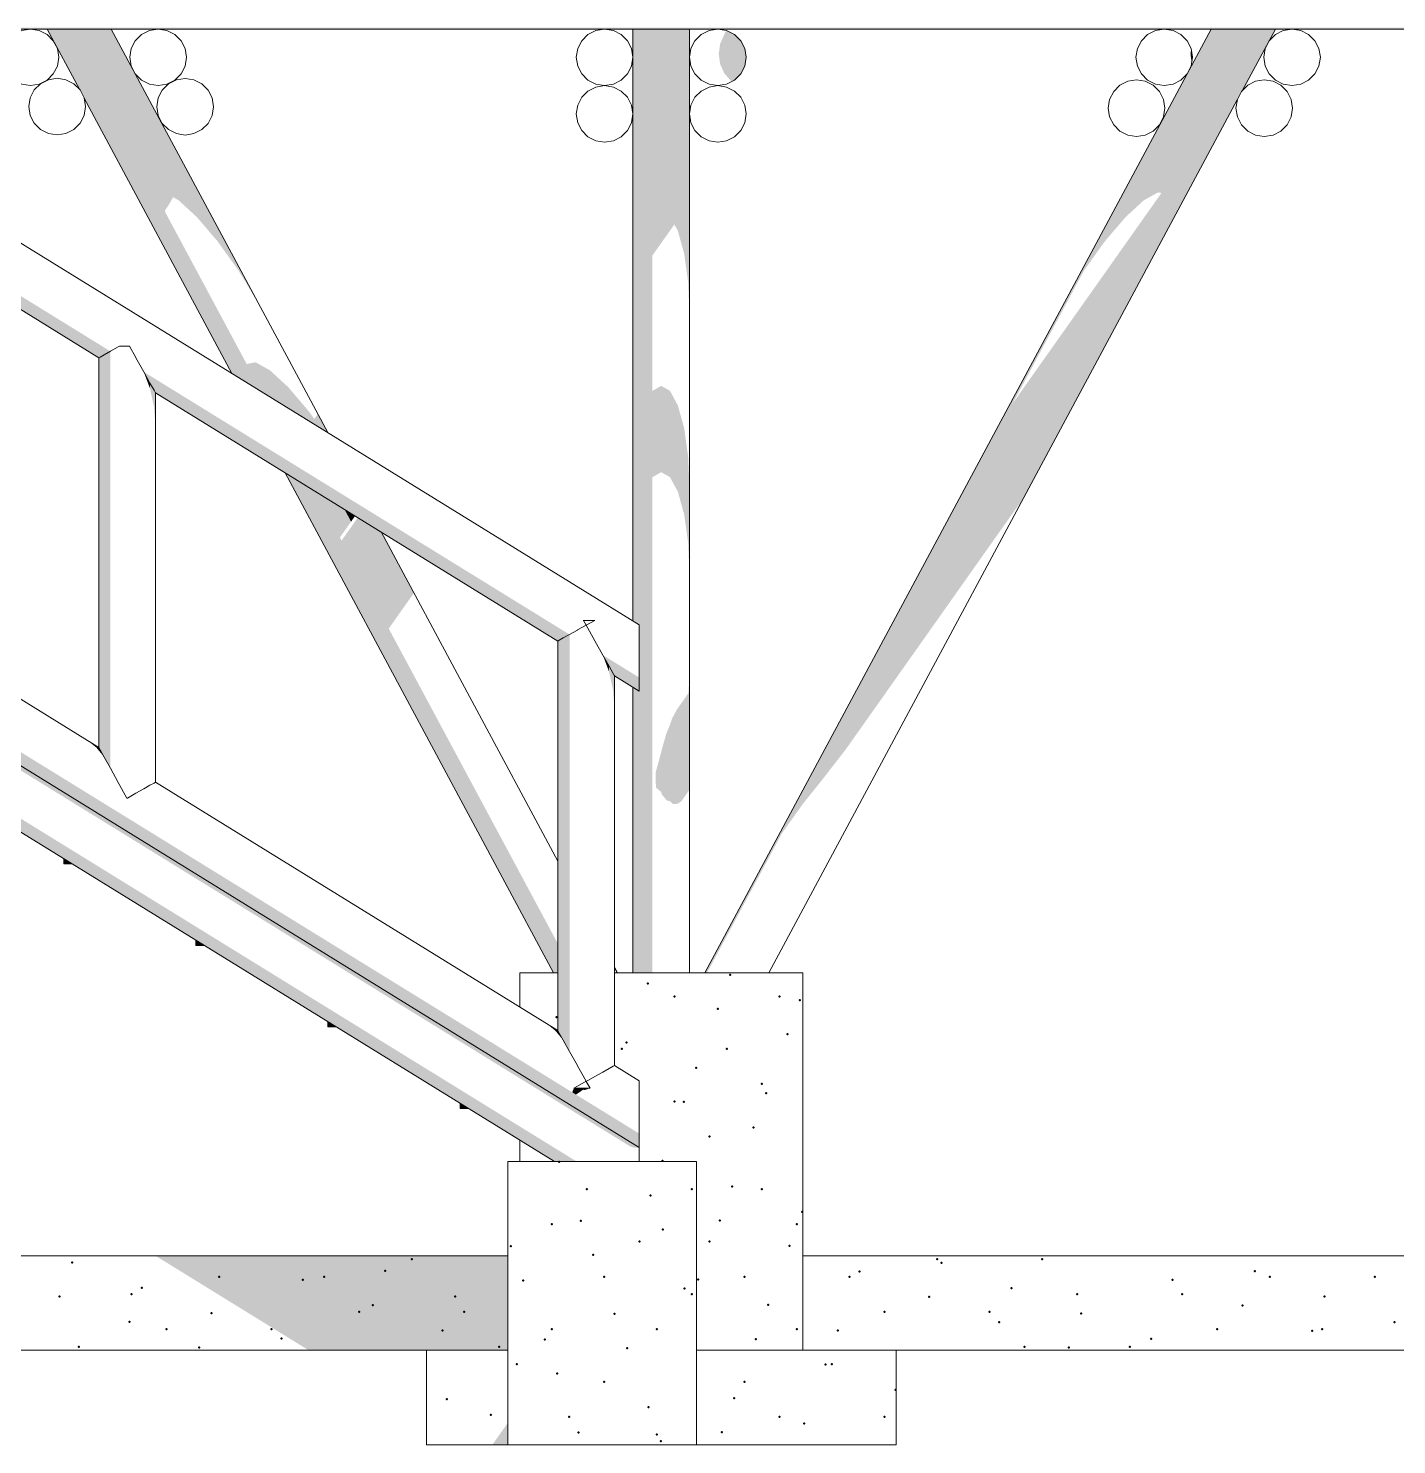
# Model space of a CAD drawing. Header units: millimetres. Extents: x -71878 to 121433, y -67383 to 83273.
# Drawn here: x 39179 to 42079, y -41437 to -38435 of the extents above; entities that cross this region are included whole.
import ezdxf

# ---------------------------------------------------------------- set-up
doc = ezdxf.new("R2010")
doc.units = ezdxf.units.MM
doc.header["$MEASUREMENT"] = 0
for name, color, linetype in [('COLUMNAS', 7, 'Continuous'), ('Gradas', 7, 'Continuous'), ('Losas', 7, 'Continuous'), ('Vigas', 7, 'Continuous'), ('VIGAS DE CIMENTACION', 7, 'Continuous')]:
    doc.layers.add(name, color=color, linetype=linetype)
for name, color, linetype, lineweight in [('COLUMNAS_Pluma_Nº__1', 7, 'Continuous', 0), ('Losas_Pluma_Nº__1', 7, 'Continuous', 0), ('VIGAS DE CIMENTACION_Pluma_Nº__21', 7, 'Continuous', 5), ('Vigas_Pluma_Nº__21', 7, 'Continuous', 5)]:
    doc.layers.add(name, color=color, linetype=linetype, lineweight=lineweight)
for name, color, linetype, lineweight, true_color in [('COLUMNAS_Pluma_Nº__102', 7, 'Continuous', 40, 0x323232), ('COLUMNAS_Pluma_Nº__3', 7, 'Continuous', 0, 0x646464), ('Gradas_Pluma_Nº__2', 7, 'Continuous', 0, 0x323232), ('Gradas_Pluma_Nº__3', 7, 'Continuous', 0, 0x646464), ('Losas_Pluma_Nº__102', 7, 'Continuous', 40, 0x323232), ('Losas_Pluma_Nº__3', 7, 'Continuous', 0, 0x646464), ('VIGAS DE CIMENTACION_Pluma_Nº__102', 7, 'Continuous', 40, 0x323232), ('VIGAS DE CIMENTACION_Pluma_Nº__3', 7, 'Continuous', 0, 0x646464), ('Vigas_Pluma_Nº__3', 7, 'Continuous', 0, 0x646464)]:
    doc.layers.add(name, color=color, linetype=linetype, lineweight=lineweight, true_color=true_color)

# ---------------------------------------------------------------- blocks, each defined once
blk = doc.blocks.new('Elem Sección_3_2')
at = {"layer": 'COLUMNAS_Pluma_Nº__3', "linetype": 'Continuous', "lineweight": 0, "true_color": 0x191919}
for points in [[(-33626.9, 2400), (-33558.3, 2272.2), (-33556.9, 2270.8), (-33548.4, 2254.1), (-33548.3, 2253.6), (-33235.1, 1670.2), (-33232.4, 1668.5), (-33625.2, 2400)], [(-33625.2, 2400), (-33232.4, 1668.5), (-33220.1, 1660.9), (-33616.9, 2400)], [(-33616.9, 2400), (-33220.1, 1660.9), (-33199.3, 1648.1), (-33603, 2400)], [(-33584.8, 2400), (-33603, 2400), (-33199.3, 1648.1), (-33172.1, 1631.3)], [(-33564.1, 2400), (-33584.8, 2400), (-33377.6, 2014), (-33366.3, 2031.7)], [(-33542.8, 2400), (-33564.1, 2400), (-33366.3, 2031.7), (-33359.9, 2043.6), (-33347.9, 2037)], [(-33523.2, 2400), (-33542.8, 2400), (-33347.9, 2037), (-33309.1, 2001.2)], [(-33507, 2400), (-33523.2, 2400), (-33309.1, 2001.2), (-33265.5, 1950.2)], [(-33507, 2400), (-33265.5, 1950.2), (-33221.5, 1888.8), (-33496, 2400)], [(-33491.1, 2400), (-33496, 2400), (-33221.5, 1888.8), (-33181.4, 1823.1)], [(-33184.9, 1693.8), (-33203.7, 1690.2), (-33172.1, 1631.3), (-33141.1, 1612.2)], [(-33184.9, 1693.8), (-33141.1, 1612.2), (-33109.3, 1592.6), (-33154.6, 1676.9)], [(-33115.8, 1641.2), (-33154.6, 1676.9), (-33109.3, 1592.6), (-33080, 1574.5)], [(-33072.3, 1590.2), (-33115.8, 1641.2), (-33080, 1574.5), (-33055.8, 1559.6)], [(-33060.4, 1573.6), (-33072.3, 1590.2), (-33055.8, 1559.6), (-33039.3, 1549.4), (-33055.8, 1580.1)], [(-33053, 1584), (-33055.8, 1580.1), (-33039.3, 1549.4), (-33032, 1544.9)], [(-33121.9, 1459.4), (-32553.1, 400), (-32551.4, 400), (-33119.3, 1457.8)], [(-33119.3, 1457.8), (-32551.4, 400), (-32544.1, 400), (-32544.1, 401.8), (-33107, 1450.2)], [(-33086.2, 1437.3), (-33107, 1450.2), (-32544.1, 401.8), (-32544.1, 427.7)], [(-33086.2, 1437.3), (-32544.1, 427.7), (-32544.1, 461.7), (-33058.9, 1420.5)], [(-33027.9, 1401.4), (-33058.9, 1420.5), (-33006.2, 1322.4), (-32994.4, 1339)], [(-33027.9, 1401.4), (-32994.4, 1339), (-32982.4, 1356.1), (-32996.2, 1381.8)], [(-32996.2, 1381.8), (-32982.4, 1356.1), (-32973.9, 1368.1)], [(-32968.2, 1364.6), (-32978.8, 1349.5), (-32878.8, 1163.2), (-32867.6, 1179), (-32966.8, 1363.7)], [(-32942.7, 1348.8), (-32966.8, 1363.7), (-32867.6, 1179), (-32858.4, 1191.9)], [(-32990.9, 1332.4), (-33002.7, 1315.8), (-32902.6, 1129.4), (-32890.8, 1146.1)], [(-32978.8, 1349.5), (-32990.9, 1332.4), (-32890.8, 1146.1), (-32878.8, 1163.2)], [(-32926.2, 1338.7), (-32942.7, 1348.8), (-32858.4, 1191.9), (-32852.2, 1200.8)], [(-32918.9, 1334.2), (-32926.2, 1338.7), (-32852.2, 1200.8), (-32849.4, 1204.8)], [(-32424.1, 412.7), (-32424.1, 409), (-32419.7, 400), (-32417.3, 400)]]:
    blk.add_hatch(color=250, dxfattribs=at).paths.add_polyline_path(points)
at = {"layer": 'COLUMNAS_Pluma_Nº__1', "linetype": 'Continuous'}
for p, q in [((-33626.9, 2400), (-33558.3, 2272.2)), ((-33491.1, 2400), (-33032, 1544.9)), ((-33548.3, 2253.6), (-33235.1, 1670.2)), ((-33121.9, 1459.4), (-32553.1, 400)), ((-32918.9, 1334.2), (-32544.1, 636.2)), ((-32424.1, 412.7), (-32417.3, 400))]:
    blk.add_line(p, q, dxfattribs=at)
blk = doc.blocks.new('Elem Sección_4_2')
at = {"layer": 'COLUMNAS_Pluma_Nº__3', "linetype": 'Continuous', "lineweight": 0, "true_color": 0x191919}
for points in [[(-32382, 2400), (-32385, 2400), (-32385, 1145.9), (-32382, 1144.1)], [(-32382, 1144.1), (-32373.5, 1138.8), (-32373.5, 2400), (-32382, 2400)], [(-32373.5, 997.8), (-32373.5, 400), (-32360.2, 400), (-32360.2, 2400), (-32373.5, 2400), (-32373.5, 1138.8), (-32371.4, 1137.5), (-32371.4, 996.5)], [(-32343.5, 2400), (-32360.2, 2400), (-32360.2, 400), (-32343.5, 400)], [(-32343.5, 2400), (-32343.5, 1920.2), (-32325, 1946.4), (-32325, 2400)], [(-32325, 2400), (-32325, 1946.4), (-32306.4, 1972.6), (-32306.4, 2400)], [(-32306.4, 2400), (-32306.4, 1972.6), (-32297.1, 1985.8), (-32289.7, 1972.3), (-32289.7, 2400)], [(-32276.4, 2400), (-32289.7, 2400), (-32289.7, 1972.3), (-32276.4, 1924.3)], [(-32267.9, 2400), (-32276.4, 2400), (-32276.4, 1924.3), (-32267.9, 1863.9)], [(-32267.9, 2400), (-32267.9, 1863.9), (-32265, 1797), (-32265, 2400)], [(-32325, 1643.8), (-32343.5, 1633.2), (-32343.5, 1450.3), (-32325, 1460.9)], [(-32306.4, 1633.2), (-32325, 1643.8), (-32325, 1460.9), (-32306.4, 1450.3)], [(-32289.7, 1602.4), (-32306.4, 1633.2), (-32306.4, 1450.3), (-32289.7, 1419.5)], [(-32276.4, 1554.4), (-32289.7, 1602.4), (-32289.7, 1419.5), (-32276.4, 1371.6)], [(-32267.9, 1494), (-32276.4, 1554.4), (-32276.4, 1371.6), (-32267.9, 1311.2)], [(-32265, 1427), (-32267.9, 1494), (-32267.9, 1311.2), (-32265, 1244.2)], [(-32385, 1004.9), (-32385, 400), (-32382, 400), (-32382, 1003.1)], [(-32373.5, 997.8), (-32382, 1003.1), (-32382, 400), (-32373.5, 400)], [(-32267.9, 991.7), (-32276.4, 979.6), (-32276.4, 771.8), (-32267.9, 783.9)], [(-32267.2, 992.7), (-32267.9, 991.7), (-32267.9, 783.9), (-32265, 788), (-32265, 1018.6), (-32265.8, 1014.7), (-32267, 998.6)], [(-32302, 938.8), (-32306.4, 925.5), (-32306.4, 764), (-32300.9, 757.9), (-32290, 758.1), (-32289.7, 758.4), (-32289.7, 960.9), (-32291.3, 958.6)], [(-32276.4, 979.6), (-32289.7, 960.9), (-32289.7, 758.4), (-32282.6, 763.1), (-32276.4, 771.8)], [(-32306.4, 925.5), (-32314, 907.4), (-32324.7, 869.7), (-32325, 867.6), (-32325, 783), (-32323.7, 778), (-32312.5, 764.7), (-32306.4, 764)], [(-32325, 867.6), (-32337, 823.4), (-32336.2, 792.5), (-32325, 783)]]:
    blk.add_hatch(color=250, dxfattribs=at).paths.add_polyline_path(points)
at = {"layer": 'COLUMNAS_Pluma_Nº__1', "linetype": 'Continuous'}
for p, q in [((-32385, 2400), (-32385, 1145.9)), ((-32265, 2400), (-32265, 400)), ((-32385, 1004.9), (-32385, 400))]:
    blk.add_line(p, q, dxfattribs=at)
blk = doc.blocks.new('Elem Sección_6_2')
at = {"layer": 'Vigas_Pluma_Nº__3', "linetype": 'Continuous', "lineweight": 0, "true_color": 0x191919}
blk.add_hatch(color=250, dxfattribs=at).paths.add_polyline_path([(-25632.2, 2402.9), (-35240, 2402.9), (-35235, 2400), (-25632.2, 2400)])
at = {"layer": 'Vigas_Pluma_Nº__21', "linetype": 'Continuous'}
blk.add_line((-25632.2, 2400), (-35235, 2400), dxfattribs=at)
blk = doc.blocks.new('Elem Sección_8_2')
at = {"layer": 'Vigas_Pluma_Nº__21', "linetype": 'Continuous'}
for p, q in [((-31044.8, 2358.5), (-31036.3, 2375.3)), ((-31036.3, 2375.3), (-31023, 2388.5)), ((-31023, 2388.5), (-31006.3, 2397.1)), ((-31006.3, 2397.1), (-30987.7, 2400)), ((-30987.7, 2400), (-30969.2, 2397.1)), ((-30969.2, 2397.1), (-30952.5, 2388.5)), ((-30952.5, 2388.5), (-30939.2, 2375.3)), ((-30939.2, 2375.3), (-30930.7, 2358.5)), ((-31047.7, 2340), (-31044.8, 2358.5)), ((-30930.7, 2358.5), (-30927.7, 2340)), ((-31044.8, 2321.5), (-31047.7, 2340)), ((-31036.3, 2304.7), (-31044.8, 2321.5)), ((-30930.7, 2321.5), (-30939.2, 2304.7)), ((-30927.7, 2340), (-30930.7, 2321.5)), ((-31023, 2291.5), (-31036.3, 2304.7)), ((-31006.3, 2282.9), (-31023, 2291.5)), ((-30987.7, 2280), (-31006.3, 2282.9)), ((-30969.2, 2282.9), (-30987.7, 2280)), ((-30952.5, 2291.5), (-30969.2, 2282.9)), ((-30939.2, 2304.7), (-30952.5, 2291.5))]:
    blk.add_line(p, q, dxfattribs=at)
blk = doc.blocks.new('Elem Sección_9_2')
at = {"layer": 'Vigas_Pluma_Nº__3', "linetype": 'Continuous', "lineweight": 0, "true_color": 0x191919}
blk.add_hatch(color=250, dxfattribs=at).paths.add_polyline_path([(-31203, 2347.2), (-31200.4, 2328.2), (-31198.5, 2340), (-31201.5, 2358.5)])
at = {"layer": 'Vigas_Pluma_Nº__21', "linetype": 'Continuous'}
for p, q in [((-31315.6, 2358.5), (-31307.1, 2375.3)), ((-31307.1, 2375.3), (-31293.8, 2388.5)), ((-31293.8, 2388.5), (-31277.1, 2397.1)), ((-31277.1, 2397.1), (-31258.5, 2400)), ((-31258.5, 2400), (-31240, 2397.1)), ((-31240, 2397.1), (-31223.3, 2388.5)), ((-31223.3, 2388.5), (-31210, 2375.3)), ((-31210, 2375.3), (-31201.5, 2358.5)), ((-31318.5, 2340), (-31315.6, 2358.5)), ((-31201.5, 2358.5), (-31198.5, 2340)), ((-31315.6, 2321.5), (-31318.5, 2340)), ((-31307.1, 2304.7), (-31315.6, 2321.5)), ((-31201.5, 2321.5), (-31210, 2304.7)), ((-31198.5, 2340), (-31201.5, 2321.5)), ((-31293.8, 2291.5), (-31307.1, 2304.7)), ((-31277.1, 2282.9), (-31293.8, 2291.5)), ((-31258.5, 2280), (-31277.1, 2282.9)), ((-31240, 2282.9), (-31258.5, 2280)), ((-31223.3, 2291.5), (-31240, 2282.9)), ((-31210, 2304.7), (-31223.3, 2291.5))]:
    blk.add_line(p, q, dxfattribs=at)
blk = doc.blocks.new('Elem Sección_10_2')
at = {"layer": 'Vigas_Pluma_Nº__3', "linetype": 'Continuous', "lineweight": 0, "true_color": 0x191919}
blk.add_hatch(color=250, dxfattribs=at).paths.add_polyline_path([(-32200.1, 2368.5), (-32203, 2347.2), (-32200.1, 2325.8), (-32191.6, 2306.6), (-32178.3, 2291.3), (-32174.5, 2289), (-32169.7, 2291.5), (-32156.4, 2304.7), (-32147.9, 2321.5), (-32145, 2340), (-32147.9, 2358.5), (-32156.4, 2375.3), (-32169.7, 2388.5), (-32186.4, 2397.1), (-32186.8, 2397.1), (-32191.6, 2387.8)])
at = {"layer": 'Vigas_Pluma_Nº__21', "linetype": 'Continuous'}
for p, q in [((-32253.5, 2375.3), (-32262, 2358.5)), ((-32240.2, 2388.5), (-32253.5, 2375.3)), ((-32223.5, 2397.1), (-32240.2, 2388.5)), ((-32205, 2400), (-32223.5, 2397.1)), ((-32186.4, 2397.1), (-32205, 2400)), ((-32169.7, 2388.5), (-32186.4, 2397.1)), ((-32156.4, 2375.3), (-32169.7, 2388.5)), ((-32147.9, 2358.5), (-32156.4, 2375.3)), ((-32262, 2358.5), (-32265, 2340)), ((-32145, 2340), (-32147.9, 2358.5)), ((-32265, 2340), (-32262, 2321.5)), ((-32262, 2321.5), (-32253.5, 2304.7)), ((-32156.4, 2304.7), (-32147.9, 2321.5)), ((-32147.9, 2321.5), (-32145, 2340)), ((-32253.5, 2304.7), (-32240.2, 2291.5)), ((-32240.2, 2291.5), (-32223.5, 2282.9)), ((-32223.5, 2282.9), (-32205, 2280)), ((-32205, 2280), (-32186.4, 2282.9)), ((-32186.4, 2282.9), (-32169.7, 2291.5)), ((-32169.7, 2291.5), (-32156.4, 2304.7))]:
    blk.add_line(p, q, dxfattribs=at)
blk = doc.blocks.new('Elem Sección_11_2')
at = {"layer": 'Vigas_Pluma_Nº__21', "linetype": 'Continuous'}
for p, q in [((-32493.5, 2375.3), (-32502, 2358.5)), ((-32480.2, 2388.5), (-32493.5, 2375.3)), ((-32463.5, 2397.1), (-32480.2, 2388.5)), ((-32445, 2400), (-32463.5, 2397.1)), ((-32426.4, 2397.1), (-32445, 2400)), ((-32409.7, 2388.5), (-32426.4, 2397.1)), ((-32396.4, 2375.3), (-32409.7, 2388.5)), ((-32387.9, 2358.5), (-32396.4, 2375.3)), ((-32502, 2358.5), (-32505, 2340)), ((-32385, 2340), (-32387.9, 2358.5)), ((-32505, 2340), (-32502, 2321.5)), ((-32502, 2321.5), (-32493.5, 2304.7)), ((-32396.4, 2304.7), (-32387.9, 2321.5)), ((-32387.9, 2321.5), (-32385, 2340)), ((-32493.5, 2304.7), (-32480.2, 2291.5)), ((-32480.2, 2291.5), (-32463.5, 2282.9)), ((-32463.5, 2282.9), (-32445, 2280)), ((-32445, 2280), (-32426.4, 2282.9)), ((-32426.4, 2282.9), (-32409.7, 2291.5)), ((-32409.7, 2291.5), (-32396.4, 2304.7))]:
    blk.add_line(p, q, dxfattribs=at)
blk = doc.blocks.new('Elem Sección_12_2')
at = {"layer": 'Vigas_Pluma_Nº__21', "linetype": 'Continuous'}
for p, q in [((-31335.8, 2289.2), (-31352.6, 2280.7)), ((-31317.3, 2292.2), (-31335.8, 2289.2)), ((-31298.8, 2289.2), (-31317.3, 2292.2)), ((-31282, 2280.7), (-31298.8, 2289.2)), ((-31365.8, 2267.4), (-31374.4, 2250.7)), ((-31352.6, 2280.7), (-31365.8, 2267.4)), ((-31268.8, 2267.4), (-31282, 2280.7)), ((-31260.2, 2250.7), (-31268.8, 2267.4)), ((-31374.4, 2250.7), (-31377.3, 2232.2)), ((-31377.3, 2232.2), (-31374.4, 2213.6)), ((-31257.3, 2232.2), (-31260.2, 2250.7)), ((-31260.2, 2213.6), (-31257.3, 2232.2)), ((-31374.4, 2213.6), (-31365.8, 2196.9)), ((-31365.8, 2196.9), (-31352.6, 2183.6)), ((-31282, 2183.6), (-31268.8, 2196.9)), ((-31268.8, 2196.9), (-31260.2, 2213.6)), ((-31352.6, 2183.6), (-31335.8, 2175.1)), ((-31335.8, 2175.1), (-31317.3, 2172.2)), ((-31317.3, 2172.2), (-31298.8, 2175.1)), ((-31298.8, 2175.1), (-31282, 2183.6))]:
    blk.add_line(p, q, dxfattribs=at)
blk = doc.blocks.new('Elem Sección_13_2')
at = {"layer": 'Vigas_Pluma_Nº__21', "linetype": 'Continuous'}
for p, q in [((-32253.5, 2255.3), (-32262, 2238.5)), ((-32240.2, 2268.5), (-32253.5, 2255.3)), ((-32223.5, 2277.1), (-32240.2, 2268.5)), ((-32205, 2280), (-32223.5, 2277.1)), ((-32186.4, 2277.1), (-32205, 2280)), ((-32169.7, 2268.5), (-32186.4, 2277.1)), ((-32156.4, 2255.3), (-32169.7, 2268.5)), ((-32147.9, 2238.5), (-32156.4, 2255.3)), ((-32262, 2238.5), (-32265, 2220)), ((-32145, 2220), (-32147.9, 2238.5)), ((-32265, 2220), (-32262, 2201.5)), ((-32262, 2201.5), (-32253.5, 2184.7)), ((-32156.4, 2184.7), (-32147.9, 2201.5)), ((-32147.9, 2201.5), (-32145, 2220)), ((-32253.5, 2184.7), (-32240.2, 2171.5)), ((-32240.2, 2171.5), (-32223.5, 2162.9)), ((-32223.5, 2162.9), (-32205, 2160)), ((-32205, 2160), (-32186.4, 2162.9)), ((-32186.4, 2162.9), (-32169.7, 2171.5)), ((-32169.7, 2171.5), (-32156.4, 2184.7))]:
    blk.add_line(p, q, dxfattribs=at)
blk = doc.blocks.new('Elem Sección_14_2')
at = {"layer": 'Vigas_Pluma_Nº__21', "linetype": 'Continuous'}
for p, q in [((-32493.5, 2255.3), (-32502, 2238.5)), ((-32480.2, 2268.5), (-32493.5, 2255.3)), ((-32463.5, 2277.1), (-32480.2, 2268.5)), ((-32445, 2280), (-32463.5, 2277.1)), ((-32426.4, 2277.1), (-32445, 2280)), ((-32409.7, 2268.5), (-32426.4, 2277.1)), ((-32396.4, 2255.3), (-32409.7, 2268.5)), ((-32387.9, 2238.5), (-32396.4, 2255.3)), ((-32502, 2238.5), (-32505, 2220)), ((-32385, 2220), (-32387.9, 2238.5)), ((-32505, 2220), (-32502, 2201.5)), ((-32502, 2201.5), (-32493.5, 2184.7)), ((-32396.4, 2184.7), (-32387.9, 2201.5)), ((-32387.9, 2201.5), (-32385, 2220)), ((-32493.5, 2184.7), (-32480.2, 2171.5)), ((-32480.2, 2171.5), (-32463.5, 2162.9)), ((-32463.5, 2162.9), (-32445, 2160)), ((-32445, 2160), (-32426.4, 2162.9)), ((-32426.4, 2162.9), (-32409.7, 2171.5)), ((-32409.7, 2171.5), (-32396.4, 2184.7))]:
    blk.add_line(p, q, dxfattribs=at)
blk = doc.blocks.new('Elem Sección_45_2')
at = {"layer": 'COLUMNAS_Pluma_Nº__3', "linetype": 'Continuous', "lineweight": 0, "true_color": 0x191919}
for points in [[(-32232.6, 400), (-32227.8, 400), (-31153.9, 2400), (-31158.8, 2400)], [(-31816.4, 1039.4), (-31730.2, 1161.2), (-31065.1, 2400), (-31085.9, 2400), (-31271.7, 2053.8), (-31264.5, 2052.5), (-31297.5, 2005.9)], [(-31065.1, 2400), (-31730.2, 1161.2), (-31654.6, 1268.3), (-31046.9, 2400)], [(-31654.6, 1268.3), (-31596.8, 1350), (-31033, 2400), (-31046.9, 2400)], [(-31566.1, 1391.8), (-31598.5, 1328.2), (-31103.7, 2249.8), (-31103.5, 2250.7), (-31095, 2267.4), (-31093.2, 2269.2), (-31023, 2400), (-31024.8, 2400)], [(-31033, 2400), (-31596.8, 1350), (-31564.7, 1395.3), (-31566.1, 1391.8), (-31024.8, 2400)], [(-31153.9, 2400), (-31428.4, 1888.8), (-31384.4, 1950.2), (-31142.9, 2400)], [(-31384.4, 1950.2), (-31340.8, 2001.2), (-31126.8, 2400), (-31142.9, 2400)], [(-31126.8, 2400), (-31340.8, 2001.2), (-31302, 2037), (-31107.1, 2400)], [(-31107.1, 2400), (-31302, 2037), (-31271.7, 2053.8), (-31085.9, 2400)], [(-31385.7, 1881.1), (-31904.6, 914.6), (-31816.4, 1039.4), (-31297.5, 2005.9)], [(-31467.3, 1765.7), (-31974.7, 820.7), (-31934.7, 872.1), (-31904.6, 914.6), (-31385.7, 1881.1)], [(-32024.3, 758.3), (-31978.6, 815.5), (-31974.7, 820.7), (-31467.3, 1765.7), (-31534.4, 1670.9)], [(-32068.8, 696.1), (-32024.3, 758.3), (-31534.4, 1670.9), (-31580.3, 1605.9)]]:
    blk.add_hatch(color=250, dxfattribs=at).paths.add_polyline_path(points)
at = {"layer": 'COLUMNAS_Pluma_Nº__1', "linetype": 'Continuous'}
for p, q in [((-32232.6, 400), (-31158.8, 2400)), ((-31093.2, 2269.2), (-31023, 2400)), ((-32096.8, 400), (-31103.7, 2249.8))]:
    blk.add_line(p, q, dxfattribs=at)
blk = doc.blocks.new('Elem Sección_48_2')
at = {"layer": 'Vigas_Pluma_Nº__21', "linetype": 'Continuous'}
for p, q in [((-33382.8, 2270.6), (-33369.5, 2283.9)), ((-33369.5, 2283.9), (-33352.8, 2292.4)), ((-33352.8, 2292.4), (-33334.3, 2295.4)), ((-33334.3, 2295.4), (-33315.7, 2292.4)), ((-33315.7, 2292.4), (-33299, 2283.9)), ((-33299, 2283.9), (-33285.7, 2270.6)), ((-33394.3, 2235.4), (-33391.3, 2253.9)), ((-33391.3, 2253.9), (-33382.8, 2270.6)), ((-33285.7, 2270.6), (-33277.2, 2253.9)), ((-33277.2, 2253.9), (-33274.3, 2235.4)), ((-33391.3, 2216.8), (-33394.3, 2235.4)), ((-33274.3, 2235.4), (-33277.2, 2216.8)), ((-33382.8, 2200.1), (-33391.3, 2216.8)), ((-33369.5, 2186.8), (-33382.8, 2200.1)), ((-33285.7, 2200.1), (-33299, 2186.8)), ((-33277.2, 2216.8), (-33285.7, 2200.1)), ((-33352.8, 2178.3), (-33369.5, 2186.8)), ((-33334.3, 2175.4), (-33352.8, 2178.3)), ((-33315.7, 2178.3), (-33334.3, 2175.4)), ((-33299, 2186.8), (-33315.7, 2178.3))]:
    blk.add_line(p, q, dxfattribs=at)
blk = doc.blocks.new('Elem Sección_49_2')
at = {"layer": 'Vigas_Pluma_Nº__21', "linetype": 'Continuous'}
for p, q in [((-33719.3, 2358.5), (-33710.7, 2375.3)), ((-33710.7, 2375.3), (-33697.5, 2388.5)), ((-33697.5, 2388.5), (-33680.7, 2397.1)), ((-33680.7, 2397.1), (-33662.2, 2400)), ((-33662.2, 2400), (-33643.7, 2397.1)), ((-33643.7, 2397.1), (-33626.9, 2388.5)), ((-33626.9, 2388.5), (-33613.7, 2375.3)), ((-33613.7, 2375.3), (-33605.1, 2358.5)), ((-33722.2, 2340), (-33719.3, 2358.5)), ((-33605.1, 2358.5), (-33602.2, 2340)), ((-33719.3, 2321.5), (-33722.2, 2340)), ((-33710.7, 2304.7), (-33719.3, 2321.5)), ((-33605.1, 2321.5), (-33613.7, 2304.7)), ((-33602.2, 2340), (-33605.1, 2321.5)), ((-33697.5, 2291.5), (-33710.7, 2304.7)), ((-33680.7, 2282.9), (-33697.5, 2291.5)), ((-33662.2, 2280), (-33680.7, 2282.9)), ((-33643.7, 2282.9), (-33662.2, 2280)), ((-33626.9, 2291.5), (-33643.7, 2282.9)), ((-33613.7, 2304.7), (-33626.9, 2291.5))]:
    blk.add_line(p, q, dxfattribs=at)
blk = doc.blocks.new('Elem Sección_50_2')
at = {"layer": 'Vigas_Pluma_Nº__21', "linetype": 'Continuous'}
for p, q in [((-33440, 2375.3), (-33448.5, 2358.5)), ((-33426.7, 2388.5), (-33440, 2375.3)), ((-33410, 2397.1), (-33426.7, 2388.5)), ((-33391.4, 2400), (-33410, 2397.1)), ((-33372.9, 2397.1), (-33391.4, 2400)), ((-33356.1, 2388.5), (-33372.9, 2397.1)), ((-33342.9, 2375.3), (-33356.1, 2388.5)), ((-33334.4, 2358.5), (-33342.9, 2375.3)), ((-33448.5, 2358.5), (-33451.4, 2340)), ((-33331.4, 2340), (-33334.4, 2358.5)), ((-33451.4, 2340), (-33448.5, 2321.5)), ((-33448.5, 2321.5), (-33440, 2304.7)), ((-33342.9, 2304.7), (-33334.4, 2321.5)), ((-33334.4, 2321.5), (-33331.4, 2340)), ((-33440, 2304.7), (-33426.7, 2291.5)), ((-33426.7, 2291.5), (-33410, 2282.9)), ((-33410, 2282.9), (-33391.4, 2280)), ((-33391.4, 2280), (-33372.9, 2282.9)), ((-33372.9, 2282.9), (-33356.1, 2291.5)), ((-33356.1, 2291.5), (-33342.9, 2304.7))]:
    blk.add_line(p, q, dxfattribs=at)
blk = doc.blocks.new('Elem Sección_53_2')
at = {"layer": 'COLUMNAS_Pluma_Nº__1', "linetype": 'Continuous'}
for p, q in [((-32544.1, 400), (-32625, 400)), ((-32625, 400), (-32625, 327.4)), ((-32025, 400), (-32424.1, 400)), ((-32025, 400), (-32025, -400)), ((-32625, 45.4), (-32625, 0))]:
    blk.add_line(p, q, dxfattribs=at)
at = {"layer": 'COLUMNAS_Pluma_Nº__102', "linetype": 'Continuous'}
for p in [(-32178.8, 395.9), (-32353.2, 377.4), (-32297.1, 350), (-32074.4, 350), (-32030.8, 342), (-32546.7, 306.3), (-32205.2, 323.5), (-32398.7, 252.4), (-32057.2, 269.6), (-32408.5, 238.6), (-32185.7, 238.6), (-32250.7, 198.5), (-32111.5, 164.4), (-32297.1, 127.3), (-32277, 126.2), (-32102.6, 144.7), (-32129, 72.3), (-32222.9, 53), (-32322.5, 1.2), (-32174.5, -52.7), (-32111.5, -58.4), (-32026.5, -106.5), (-32200.8, -125), (-32037.2, -132.6), (-32222.9, -169.7), (-32052.8, -178.9), (-32246.3, -250), (-32148.6, -244), (-32098.3, -303.9), (-32037.2, -355.3), (-32124.6, -376.2)]:
    blk.add_point(p, dxfattribs=at)
blk = doc.blocks.new('Elem Sección_55_2')
at = {"layer": 'Gradas_Pluma_Nº__2', "linetype": 'Continuous'}
h = blk.add_hatch(dxfattribs=at)
h.set_pattern_fill('PLANK_FLOOR_0002', color=256, style=0, pattern_type=2)
h.set_pattern_definition([(180, (-1e-11, 4e-12), (0, 152), [])])
h.paths.add_polyline_path([(-33591.5, 630.7), (-33574, 630.7), (-33591.5, 641.5)])
h = blk.add_hatch(dxfattribs=at)
h.set_pattern_fill('PLANK_FLOOR_0002', color=256, style=0, pattern_type=2)
h.set_pattern_definition([(180, (-6e-11, 1e-12), (0, 152), [])])
h.paths.add_polyline_path([(-33311.5, 468.8), (-33311.5, 458), (-33294, 458)])
h = blk.add_hatch(dxfattribs=at)
h.set_pattern_fill('PLANK_FLOOR_0002', color=256, style=0, pattern_type=2)
h.set_pattern_definition([(180, (0, -3e-12), (0, 152), [])])
h.paths.add_polyline_path([(-33031.5, 296.2), (-33031.5, 285.3), (-33014, 285.3)])
h = blk.add_hatch(dxfattribs=at)
h.set_pattern_fill('PLANK_FLOOR_0002', color=256, style=0, pattern_type=2)
h.set_pattern_definition([(180, (-1e-11, 3e-12), (0, 152), [])])
h.paths.add_polyline_path([(-32751.5, 112.7), (-32734, 112.7), (-32751.5, 123.5)])
at = {"layer": 'Gradas_Pluma_Nº__3', "linetype": 'Continuous', "lineweight": 0, "true_color": 0x191919}
for points in [[(-33591.5, 630.7), (-33574, 630.7), (-33591.5, 641.5)], [(-33311.5, 468.8), (-33311.5, 458), (-33294, 458)], [(-33031.5, 296.2), (-33031.5, 285.3), (-33014, 285.3)], [(-32751.5, 112.7), (-32734, 112.7), (-32751.5, 123.5)]]:
    blk.add_hatch(color=250, dxfattribs=at).paths.add_polyline_path(points)
at = {"layer": 'Gradas_Pluma_Nº__2', "linetype": 'Continuous'}
for p, q in [((-33591.5, 630.7), (-33591.5, 641.5)), ((-33591.5, 630.7), (-33574, 630.7)), ((-33311.5, 458), (-33311.5, 468.8)), ((-33311.5, 458), (-33294, 458)), ((-33031.5, 285.3), (-33031.5, 296.2)), ((-33031.5, 285.3), (-33014, 285.3)), ((-32751.5, 112.7), (-32751.5, 123.5)), ((-32751.5, 112.7), (-32734, 112.7))]:
    blk.add_line(p, q, dxfattribs=at)
blk = doc.blocks.new('Elem Sección_68_2')
at = {"layer": 'Vigas_Pluma_Nº__3', "linetype": 'Continuous', "lineweight": 0, "true_color": 0x191919}
for points in [[(-33505.9, 1709.6), (-33505.9, 1709.7), (-33492.6, 1717), (-34410.9, 2283.4), (-34414.7, 2270.1)], [(-34417.9, 2258.6), (-33517.3, 1703.2), (-33514.4, 1704.9), (-34417.1, 2261.6)], [(-33514.4, 1704.9), (-33514.4, 1704.9), (-33505.9, 1709.6), (-34414.7, 2270.1), (-34417.1, 2261.6)], [(-32532.7, 1109.5), (-32532.6, 1109.5), (-32519.4, 1116.9), (-33422, 1673.5), (-33408.8, 1649.8), (-33408.8, 1649.7)], [(-32541.2, 1104.7), (-32541.2, 1104.7), (-32532.7, 1109.5), (-33408.8, 1649.7), (-33400.2, 1634.5), (-33400.2, 1634.5)], [(-33400.2, 1634.5), (-33397.3, 1629.2), (-32544.1, 1103.1), (-32543.1, 1103.6), (-32541.2, 1104.7)], [(-32448.8, 1073.3), (-32435.6, 1049.6), (-32435.5, 1049.6), (-32371.4, 1010), (-32371.4, 1025.6)], [(-32371.4, 1010), (-32435.5, 1049.6), (-32427, 1034.3), (-32427, 1034.3), (-32371.4, 1000)], [(-32427, 1034.3), (-32424.1, 1029), (-32371.4, 996.5), (-32371.4, 1000)]]:
    blk.add_hatch(color=250, dxfattribs=at).paths.add_polyline_path(points)
at = {"layer": 'Vigas_Pluma_Nº__21', "linetype": 'Continuous'}
for p, q in [((-34387.2, 2367.2), (-34384.7, 2375.7)), ((-34384.7, 2375.7), (-34383.9, 2378.6)), ((-32371.4, 1137.5), (-34383.9, 2378.6)), ((-34395.7, 2337.2), (-34390.9, 2353.9)), ((-34390.9, 2353.9), (-34387.2, 2367.2)), ((-34406.2, 2300.1), (-34400.9, 2318.6)), ((-34400.9, 2318.6), (-34395.7, 2337.2)), ((-34414.7, 2270.1), (-34410.9, 2283.4)), ((-34410.9, 2283.4), (-34406.2, 2300.1)), ((-34417.9, 2258.6), (-34417.1, 2261.6)), ((-33517.3, 1703.2), (-34417.9, 2258.6)), ((-34417.1, 2261.6), (-34414.7, 2270.1)), ((-33505.9, 1709.7), (-33492.6, 1717)), ((-33492.6, 1717.1), (-33475.9, 1726.4)), ((-33492.6, 1717), (-33492.6, 1717.1)), ((-33475.9, 1726.6), (-33473.4, 1728)), ((-33475.9, 1726.4), (-33475.9, 1726.6)), ((-33452.3, 1728), (-33438.8, 1703.8)), ((-33517.3, 1703.2), (-33514.4, 1704.9)), ((-33514.4, 1704.9), (-33505.9, 1709.6)), ((-33438.7, 1703.4), (-33438.8, 1703.8)), ((-33438.7, 1703.4), (-33422, 1673.6)), ((-33422, 1673.5), (-33422, 1673.6)), ((-33422, 1673.5), (-33408.8, 1649.8)), ((-33408.8, 1649.7), (-33408.8, 1649.8)), ((-33408.8, 1649.7), (-33400.2, 1634.5)), ((-33400.2, 1634.5), (-33397.3, 1629.2)), ((-32544.1, 1103), (-33397.3, 1629.2)), ((-32484.3, 1136.7), (-32490, 1146.8)), ((-32465.6, 1146.6), (-32483.9, 1136.4)), ((-32465.6, 1146.8), (-32465.5, 1146.8)), ((-32465.5, 1146.8), (-32465.6, 1146.6)), ((-32532.6, 1109.5), (-32519.4, 1116.9)), ((-32519.4, 1116.9), (-32502.7, 1126.2)), ((-32519.4, 1116.9), (-32519.4, 1116.9)), ((-32502.7, 1126.2), (-32502.6, 1126.5)), ((-32502.6, 1126.5), (-32484.3, 1136.7)), ((-32483.9, 1136.4), (-32465.6, 1103.6)), ((-32371.4, 1134), (-32371.4, 1137.5)), ((-32371.4, 1124), (-32371.4, 1134)), ((-32371.4, 1108.4), (-32371.4, 1124)), ((-32544.1, 1103.1), (-32541.2, 1104.7)), ((-32541.2, 1104.7), (-32532.7, 1109.5)), ((-32465.5, 1103.3), (-32465.6, 1103.6)), ((-32465.5, 1103.3), (-32448.8, 1073.4)), ((-32371.4, 1088.8), (-32371.4, 1108.4)), ((-32371.4, 1067), (-32371.4, 1088.8)), ((-32448.8, 1073.3), (-32448.8, 1073.4)), ((-32448.8, 1073.3), (-32435.6, 1049.6)), ((-32371.4, 1045.2), (-32371.4, 1067)), ((-32435.5, 1049.6), (-32435.6, 1049.6)), ((-32435.5, 1049.6), (-32427, 1034.3)), ((-32427, 1034.3), (-32424.1, 1029.1)), ((-32371.4, 996.5), (-32424.1, 1029)), ((-32371.4, 1025.6), (-32371.4, 1045.2)), ((-32371.4, 1010), (-32371.4, 1025.6)), ((-32371.4, 1000), (-32371.4, 1010)), ((-32371.4, 996.5), (-32371.4, 1000))]:
    blk.add_line(p, q, dxfattribs=at)
blk = doc.blocks.new('Elem Sección_77_2')
at = {"layer": 'COLUMNAS_Pluma_Nº__3', "linetype": 'Continuous', "lineweight": 0, "true_color": 0x191919}
for points in [[(-32532.6, 1109.5), (-32532.6, 256.9), (-32519.4, 233.2), (-32519.4, 233.1), (-32519.4, 1116.9), (-32519.4, 1116.9)], [(-32541.2, 1104.7), (-32544.1, 1103.1), (-32544.1, 277.5), (-32541.2, 272.3), (-32541.2, 272.2), (-32541.2, 1104.7)], [(-32541.2, 272.2), (-32532.7, 257), (-32532.6, 256.9), (-32532.6, 1109.5), (-32532.7, 1109.5), (-32541.2, 1104.7)], [(-32448.8, 1073.3), (-32435.6, 1038.3), (-32435.6, 1049.6)], [(-32435.6, 1049.6), (-32435.6, 1038.3), (-32427, 999.1), (-32427, 1034.3), (-32435.5, 1049.6)], [(-32427, 1034.3), (-32427, 999.1), (-32424.1, 959.6), (-32424.1, 1029.1), (-32427, 1034.3)]]:
    blk.add_hatch(color=250, dxfattribs=at).paths.add_polyline_path(points)
at = {"layer": 'COLUMNAS_Pluma_Nº__1', "linetype": 'Continuous'}
for p, q in [((-32484.1, 1146.8), (-32490.2, 1146.8)), ((-32465.6, 1146.8), (-32484.1, 1146.8)), ((-32465.5, 1146.8), (-32465.6, 1146.8)), ((-32544.1, 1103.1), (-32544.1, 277.5)), ((-32424.1, 1029.1), (-32424.1, 203.5)), ((-32502.6, 155.5), (-32510.3, 155.5)), ((-32484.1, 155.5), (-32502.6, 155.5)), ((-32475.7, 155.5), (-32484.1, 155.5))]:
    blk.add_line(p, q, dxfattribs=at)
blk = doc.blocks.new('Elem Sección_79_2')
at = {"layer": 'COLUMNAS_Pluma_Nº__3', "linetype": 'Continuous', "lineweight": 0, "true_color": 0x191919}
for points in [[(-33505.9, 1709.7), (-33505.9, 857.1), (-33492.6, 833.4), (-33492.6, 833.3), (-33492.6, 1717.1), (-33492.6, 1717)], [(-33517.3, 877.7), (-33514.4, 872.4), (-33514.4, 872.4), (-33514.4, 1704.9), (-33514.4, 1704.9), (-33517.3, 1703.2)], [(-33514.4, 1704.9), (-33514.4, 872.4), (-33505.9, 857.2), (-33505.9, 857.1), (-33505.9, 1709.7), (-33505.9, 1709.6)], [(-33422, 1673.5), (-33408.8, 1638.5), (-33408.8, 1649.8)], [(-33408.8, 1649.7), (-33408.8, 1649.8), (-33408.8, 1638.5), (-33400.2, 1599.2), (-33400.2, 1634.5)], [(-33400.2, 1634.5), (-33400.2, 1634.5), (-33400.2, 1599.2), (-33397.3, 1559.8), (-33397.3, 1629.2)]]:
    blk.add_hatch(color=250, dxfattribs=at).paths.add_polyline_path(points)
at = {"layer": 'COLUMNAS_Pluma_Nº__1', "linetype": 'Continuous'}
for p, q in [((-33457.3, 1728), (-33473.4, 1728)), ((-33452.1, 1728), (-33457.3, 1728)), ((-33517.3, 1703.2), (-33517.3, 877.7)), ((-33397.3, 1629.2), (-33397.3, 803.7)), ((-33457.3, 770.3), (-33457.5, 770.3)), ((-33456.1, 770.3), (-33457.3, 770.3))]:
    blk.add_line(p, q, dxfattribs=at)
blk = doc.blocks.new('Elem Sección_171_2')
at = {"layer": 'Vigas_Pluma_Nº__3', "linetype": 'Continuous', "lineweight": 0, "true_color": 0x191919}
for points in [[(-34386.3, 1262.7), (-32532.7, 119.6), (-32529.7, 117.3), (-32524.9, 114.7), (-32390.5, 31.9), (-32381.6, 29), (-32376.2, 29.5), (-34384.7, 1268.2)], [(-34384.7, 1268.2), (-32376.2, 29.5), (-32374.5, 29.1), (-32371.4, 30), (-34383.9, 1271.1)], [(-34414.7, 1162.6), (-32529.5, 0), (-32504.2, 0), (-34410.9, 1175.9)], [(-34417.9, 1151.1), (-32551.3, 0), (-32545.7, 0), (-34417.1, 1154.1)], [(-34417.1, 1154.1), (-32545.7, 0), (-32529.5, 0), (-34414.7, 1162.6)]]:
    blk.add_hatch(color=250, dxfattribs=at).paths.add_polyline_path(points)
at = {"layer": 'Vigas_Pluma_Nº__21', "linetype": 'Continuous'}
for p, q in [((-34387.2, 1259.7), (-34384.7, 1268.2)), ((-34384.7, 1268.2), (-34383.9, 1271.1)), ((-34395.7, 1229.7), (-34390.9, 1246.4)), ((-34390.9, 1246.4), (-34387.2, 1259.7)), ((-34406.2, 1192.6), (-34400.9, 1211.1)), ((-34400.9, 1211.1), (-34395.7, 1229.7)), ((-34414.7, 1162.6), (-34410.9, 1175.9)), ((-34410.9, 1175.9), (-34406.2, 1192.6)), ((-34417.9, 1151.1), (-34417.1, 1154.1)), ((-32551.3, 0), (-34417.9, 1151.1)), ((-34417.1, 1154.1), (-34414.7, 1162.6)), ((-32371.4, 26.6), (-32371.4, 30)), ((-32371.4, 16.5), (-32371.4, 26.6)), ((-32371.4, 0.9), (-32371.4, 16.5)), ((-32371.4, 0), (-32371.4, 0.9))]:
    blk.add_line(p, q, dxfattribs=at)
blk = doc.blocks.new('Elem Sección_175_2')
at = {"layer": 'Vigas_Pluma_Nº__3', "linetype": 'Continuous', "lineweight": 0, "true_color": 0x191919}
for points in [[(-34417.1, 1295.1), (-34417.9, 1292.1), (-32371.4, 30), (-32371.4, 33.5)], [(-34414.7, 1303.6), (-34417.1, 1295.1), (-32371.4, 33.5), (-32371.4, 43.5)], [(-34410.9, 1316.8), (-34414.7, 1303.6), (-32371.4, 43.5), (-32371.4, 59.1)], [(-33522.6, 877.5), (-33514.4, 872.4), (-33517.3, 877.7), (-33541.2, 892.4)], [(-33522.6, 877.5), (-33505.9, 857.2), (-33505.9, 857.2), (-33514.4, 872.4), (-33514.4, 872.4)], [(-33505.9, 857.2), (-33505.9, 857.2), (-33505.9, 857.1)], [(-33456.6, 770.3), (-33457.5, 770.3), (-33457.4, 770.3)], [(-32549.4, 277.3), (-32541.2, 272.3), (-32544.1, 277.5), (-32568, 292.2)], [(-32549.4, 277.3), (-32532.7, 257), (-32532.7, 257), (-32541.2, 272.2), (-32541.2, 272.3)], [(-32532.6, 256.9), (-32532.7, 257), (-32532.7, 257)], [(-32495.8, 155.5), (-32510.3, 155.5), (-32513.5, 146.7), (-32505.7, 141.9), (-32490.5, 152.2)], [(-32495.8, 155.5), (-32490.5, 152.2), (-32486.9, 151.6), (-32475.8, 155.5)]]:
    blk.add_hatch(color=250, dxfattribs=at).paths.add_polyline_path(points)
at = {"layer": 'Vigas_Pluma_Nº__21', "linetype": 'Continuous'}
for p, q in [((-34384.7, 1409.2), (-34383.9, 1412.1)), ((-33517.3, 877.7), (-34383.9, 1412.1)), ((-34395.7, 1370.7), (-34390.9, 1387.4)), ((-34390.9, 1387.4), (-34387.2, 1400.7)), ((-34387.2, 1400.7), (-34384.7, 1409.2)), ((-34406.2, 1333.6), (-34400.9, 1352.1)), ((-34400.9, 1352.1), (-34395.7, 1370.7)), ((-34410.9, 1316.8), (-34406.2, 1333.6)), ((-34417.9, 1292.1), (-34417.1, 1295.1)), ((-32371.4, 30), (-34417.9, 1292.1)), ((-34417.1, 1295.1), (-34414.7, 1303.6)), ((-34414.7, 1303.6), (-34410.9, 1316.8)), ((-33514.4, 872.4), (-33517.3, 877.7)), ((-33505.9, 857.2), (-33514.4, 872.4)), ((-33505.9, 857.2), (-33505.9, 857.1)), ((-33492.6, 833.4), (-33505.9, 857.1)), ((-33492.6, 833.4), (-33492.6, 833.3)), ((-33475.9, 803.5), (-33492.6, 833.3)), ((-33475.9, 803.5), (-33475.9, 803.1)), ((-33457.5, 770.3), (-33475.9, 803.1)), ((-33438.7, 780.5), (-33438.8, 780.3)), ((-33422, 789.8), (-33438.7, 780.5)), ((-33408.8, 797.3), (-33422, 789.9)), ((-33422, 789.9), (-33422, 789.8)), ((-33400.2, 802), (-33408.8, 797.3)), ((-33397.3, 803.7), (-33400.2, 802)), ((-32544.1, 277.5), (-33397.3, 803.7)), ((-33438.8, 780.3), (-33456.6, 770.3)), ((-32541.2, 272.3), (-32544.1, 277.5)), ((-32532.7, 257), (-32541.2, 272.2)), ((-32532.7, 257), (-32532.6, 256.9)), ((-32519.4, 233.2), (-32532.6, 256.9)), ((-32519.4, 233.2), (-32519.4, 233.1)), ((-32502.7, 203.3), (-32519.4, 233.1)), ((-32502.7, 203.3), (-32502.6, 203)), ((-32484.3, 170.2), (-32502.6, 203)), ((-32465.6, 180.1), (-32483.9, 169.9)), ((-32465.5, 180.3), (-32465.6, 180.1)), ((-32448.8, 189.6), (-32465.5, 180.3)), ((-32435.6, 197.1), (-32448.8, 189.7)), ((-32448.8, 189.7), (-32448.8, 189.6)), ((-32427, 201.9), (-32435.5, 197.1)), ((-32424.1, 203.5), (-32427, 201.9)), ((-32371.4, 171), (-32424.1, 203.5)), ((-32510.3, 155.5), (-32502.7, 159.7)), ((-32502.7, 159.7), (-32502.6, 160)), ((-32502.6, 160), (-32484.3, 170.2)), ((-32483.9, 169.9), (-32475.8, 155.5)), ((-32371.4, 167.5), (-32371.4, 171)), ((-32371.4, 157.5), (-32371.4, 167.5)), ((-32371.4, 141.9), (-32371.4, 157.5)), ((-32371.4, 122.3), (-32371.4, 141.9)), ((-32371.4, 100.5), (-32371.4, 122.3)), ((-32371.4, 78.7), (-32371.4, 100.5)), ((-32371.4, 59.1), (-32371.4, 78.7)), ((-32371.4, 43.5), (-32371.4, 59.1)), ((-32371.4, 33.5), (-32371.4, 43.5)), ((-32371.4, 30), (-32371.4, 33.5))]:
    blk.add_line(p, q, dxfattribs=at)
blk = doc.blocks.new('Elem Sección_180_2')
at = {"layer": 'Vigas_Pluma_Nº__21', "linetype": 'Continuous'}
for p, q in [((-31065, 2289.2), (-31081.7, 2280.7)), ((-31046.5, 2292.2), (-31065, 2289.2)), ((-31027.9, 2289.2), (-31046.5, 2292.2)), ((-31011.2, 2280.7), (-31027.9, 2289.2)), ((-31095, 2267.4), (-31103.5, 2250.7)), ((-31081.7, 2280.7), (-31095, 2267.4)), ((-30997.9, 2267.4), (-31011.2, 2280.7)), ((-30989.4, 2250.7), (-30997.9, 2267.4)), ((-31103.5, 2250.7), (-31106.5, 2232.2)), ((-31106.5, 2232.2), (-31103.5, 2213.6)), ((-30986.5, 2232.2), (-30989.4, 2250.7)), ((-30989.4, 2213.6), (-30986.5, 2232.2)), ((-31103.5, 2213.6), (-31095, 2196.9)), ((-31095, 2196.9), (-31081.7, 2183.6)), ((-31011.2, 2183.6), (-30997.9, 2196.9)), ((-30997.9, 2196.9), (-30989.4, 2213.6)), ((-31081.7, 2183.6), (-31065, 2175.1)), ((-31065, 2175.1), (-31046.5, 2172.2)), ((-31046.5, 2172.2), (-31027.9, 2175.1)), ((-31027.9, 2175.1), (-31011.2, 2183.6))]:
    blk.add_line(p, q, dxfattribs=at)
blk = doc.blocks.new('Elem Sección_181_2')
at = {"layer": 'Vigas_Pluma_Nº__21', "linetype": 'Continuous'}
for p, q in [((-33640.7, 2284.1), (-33654, 2270.8)), ((-33624, 2292.6), (-33640.7, 2284.1)), ((-33605.5, 2295.5), (-33624, 2292.6)), ((-33586.9, 2292.6), (-33605.5, 2295.5)), ((-33570.2, 2284.1), (-33586.9, 2292.6)), ((-33556.9, 2270.8), (-33570.2, 2284.1)), ((-33662.5, 2254.1), (-33665.5, 2235.5)), ((-33654, 2270.8), (-33662.5, 2254.1)), ((-33548.4, 2254.1), (-33556.9, 2270.8)), ((-33545.5, 2235.5), (-33548.4, 2254.1)), ((-33665.5, 2235.5), (-33662.5, 2217)), ((-33548.4, 2217), (-33545.5, 2235.5)), ((-33662.5, 2217), (-33654, 2200.3)), ((-33654, 2200.3), (-33640.7, 2187)), ((-33570.2, 2187), (-33556.9, 2200.3)), ((-33556.9, 2200.3), (-33548.4, 2217)), ((-33640.7, 2187), (-33624, 2178.5)), ((-33624, 2178.5), (-33605.5, 2175.5)), ((-33605.5, 2175.5), (-33586.9, 2178.5)), ((-33586.9, 2178.5), (-33570.2, 2187))]:
    blk.add_line(p, q, dxfattribs=at)
blk = doc.blocks.new('Elem Sección_187_2')
at = {"layer": 'Losas_Pluma_Nº__3', "linetype": 'Continuous', "lineweight": 0, "true_color": 0x191919}
blk.add_hatch(color=250, dxfattribs=at).paths.add_polyline_path([(-32650, -553.6), (-32682.8, -600), (-32650, -600)])
at = {"layer": 'Losas_Pluma_Nº__1', "linetype": 'Continuous'}
for p, q in [((-32822.8, -400), (-32822.8, -600)), ((-31827.1, -400), (-32250, -400)), ((-31827.1, -400), (-31827.1, -600)), ((-32650, -600), (-32822.8, -600)), ((-31827.1, -600), (-32250, -600))]:
    blk.add_line(p, q, dxfattribs=at)
at = {"layer": 'Losas_Pluma_Nº__102', "linetype": 'Continuous'}
for p in [(-31976.6, -430.1), (-31963, -429.6), (-32148.6, -466.7), (-32779.7, -503.8), (-32170.1, -501.2), (-31828.6, -484), (-32685.9, -536.9), (-32074.4, -541), (-32022.1, -555.1), (-31851.6, -541), (-32196.5, -573.6)]:
    blk.add_point(p, dxfattribs=at)
blk = doc.blocks.new('Elem Sección_205_2')
at = {"layer": 'VIGAS DE CIMENTACION_Pluma_Nº__102', "linetype": 'Continuous'}
for p in [(-31740.3, -206.8), (-31517.5, -206.8), (-31904.8, -232.8), (-31730.5, -214.3), (-31066.6, -232.4), (-31925.9, -244), (-31582.5, -268.1), (-31241, -250.9), (-31034.9, -244), (-30812.2, -244), (-31756.8, -286.6), (-31443.3, -281.1), (-31220.5, -281.1), (-30918.6, -286.3), (-31851.6, -318.2), (-31628.9, -318.2), (-31434.5, -322), (-31093, -304.8), (-31950.3, -357.7), (-31608.8, -340.5), (-31146.3, -355.3), (-30945, -358.6), (-30923.5, -355.3), (-30770.6, -340.2), (-31286.5, -375.9), (-31554.6, -392.5), (-31460.8, -394.4), (-31331.9, -392.5)]:
    blk.add_point(p, dxfattribs=at)
at = {"layer": 'VIGAS DE CIMENTACION_Pluma_Nº__21', "linetype": 'Continuous'}
for p, q in [((-27131.9, -200), (-32025, -200)), ((-27331.9, -400), (-31827.1, -400))]:
    blk.add_line(p, q, dxfattribs=at)
blk = doc.blocks.new('Elem Sección_206_2')
at = {"layer": 'VIGAS DE CIMENTACION_Pluma_Nº__3', "linetype": 'Continuous', "lineweight": 0, "true_color": 0x191919}
blk.add_hatch(color=250, dxfattribs=at).paths.add_polyline_path([(-32650, -200), (-33396.5, -200), (-33072.2, -400), (-32650, -400)])
at = {"layer": 'VIGAS DE CIMENTACION_Pluma_Nº__102', "linetype": 'Continuous'}
for p in [(-32853.9, -206.8), (-32853.9, -206.8), (-33574, -213.7), (-32910.1, -231.9), (-32910.1, -231.9), (-33426, -267.6), (-33262.3, -244), (-33262.3, -244), (-33084.5, -250.4), (-33084.5, -250.4), (-33039.6, -244), (-33039.6, -244), (-33600.3, -286.1), (-33447.9, -281.1), (-32762.1, -285.7), (-32762.1, -285.7), (-33278, -321.5), (-32965.3, -318.2), (-32965.3, -318.2), (-32936.5, -304.2), (-32936.5, -304.2), (-32742.6, -318.2), (-32742.6, -318.2), (-33452.3, -340), (-33373.7, -355.3), (-33150.9, -355.3), (-32788.5, -358.1), (-32788.5, -358.1), (-33130, -375.3), (-33559.3, -392.5), (-33304.3, -393.8), (-32668.3, -392.5), (-32668.3, -392.5)]:
    blk.add_point(p, dxfattribs=at)
at = {"layer": 'VIGAS DE CIMENTACION_Pluma_Nº__21', "linetype": 'Continuous'}
for p, q in [((-32650, -200), (-37568, -200)), ((-32650, -400), (-37568, -400))]:
    blk.add_line(p, q, dxfattribs=at)
blk = doc.blocks.new('Elem Sección_208_2')
at = {"layer": 'COLUMNAS_Pluma_Nº__1', "linetype": 'Continuous'}
for p, q in [((-32650, 0), (-32650, -600)), ((-32250, 0), (-32650, 0)), ((-32250, 0), (-32250, -600)), ((-32250, -600), (-32650, -600))]:
    blk.add_line(p, q, dxfattribs=at)
at = {"layer": 'COLUMNAS_Pluma_Nº__102', "linetype": 'Continuous'}
for p in [(-32541.2, -0.6), (-32482.7, -58.4), (-32260, -58.4), (-32347.7, -71.7), (-32557, -132.6), (-32495.7, -125.6), (-32321.3, -144.1), (-32643.7, -179.4), (-32371.3, -169.7), (-32469.3, -197.9), (-32617.4, -251.8), (-32445.6, -244), (-32275.9, -269), (-32260, -281.1), (-32423.9, -322.9), (-32557, -355.3), (-32334.2, -355.3), (-32571.9, -376.8), (-32397.5, -395.3), (-32631.2, -429.6), (-32545.5, -449.1), (-32445.6, -466.7), (-32352, -520.2), (-32519.8, -541), (-32500, -574.1), (-32334.2, -578.1), (-32325.7, -592.6)]:
    blk.add_point(p, dxfattribs=at)

msp = doc.modelspace()

# ---------------------------------------------------------------- block references
at = {"layer": 'COLUMNAS', "lineweight": 0}
for name in ['Elem Sección_3_2', 'Elem Sección_4_2', 'Elem Sección_45_2', 'Elem Sección_79_2', 'Elem Sección_77_2', 'Elem Sección_53_2', 'Elem Sección_208_2']:
    msp.add_blockref(name, (72845.285, -40836.883), dxfattribs=at)
at = {"layer": 'Gradas', "lineweight": 0}
msp.add_blockref('Elem Sección_55_2', (72845.285, -40836.883), dxfattribs=at)
at = {"layer": 'Losas', "lineweight": 0}
msp.add_blockref('Elem Sección_187_2', (72845.285, -40836.883), dxfattribs=at)
at = {"layer": 'Vigas', "lineweight": 0}
for name in ['Elem Sección_6_2', 'Elem Sección_49_2', 'Elem Sección_50_2', 'Elem Sección_11_2', 'Elem Sección_10_2', 'Elem Sección_9_2', 'Elem Sección_8_2', 'Elem Sección_68_2', 'Elem Sección_181_2', 'Elem Sección_48_2', 'Elem Sección_14_2', 'Elem Sección_13_2', 'Elem Sección_12_2', 'Elem Sección_180_2', 'Elem Sección_175_2', 'Elem Sección_171_2']:
    msp.add_blockref(name, (72845.285, -40836.883), dxfattribs=at)
at = {"layer": 'VIGAS DE CIMENTACION', "lineweight": 0}
for name in ['Elem Sección_206_2', 'Elem Sección_205_2']:
    msp.add_blockref(name, (72845.285, -40836.883), dxfattribs=at)

doc.saveas('drawing.dxf')
